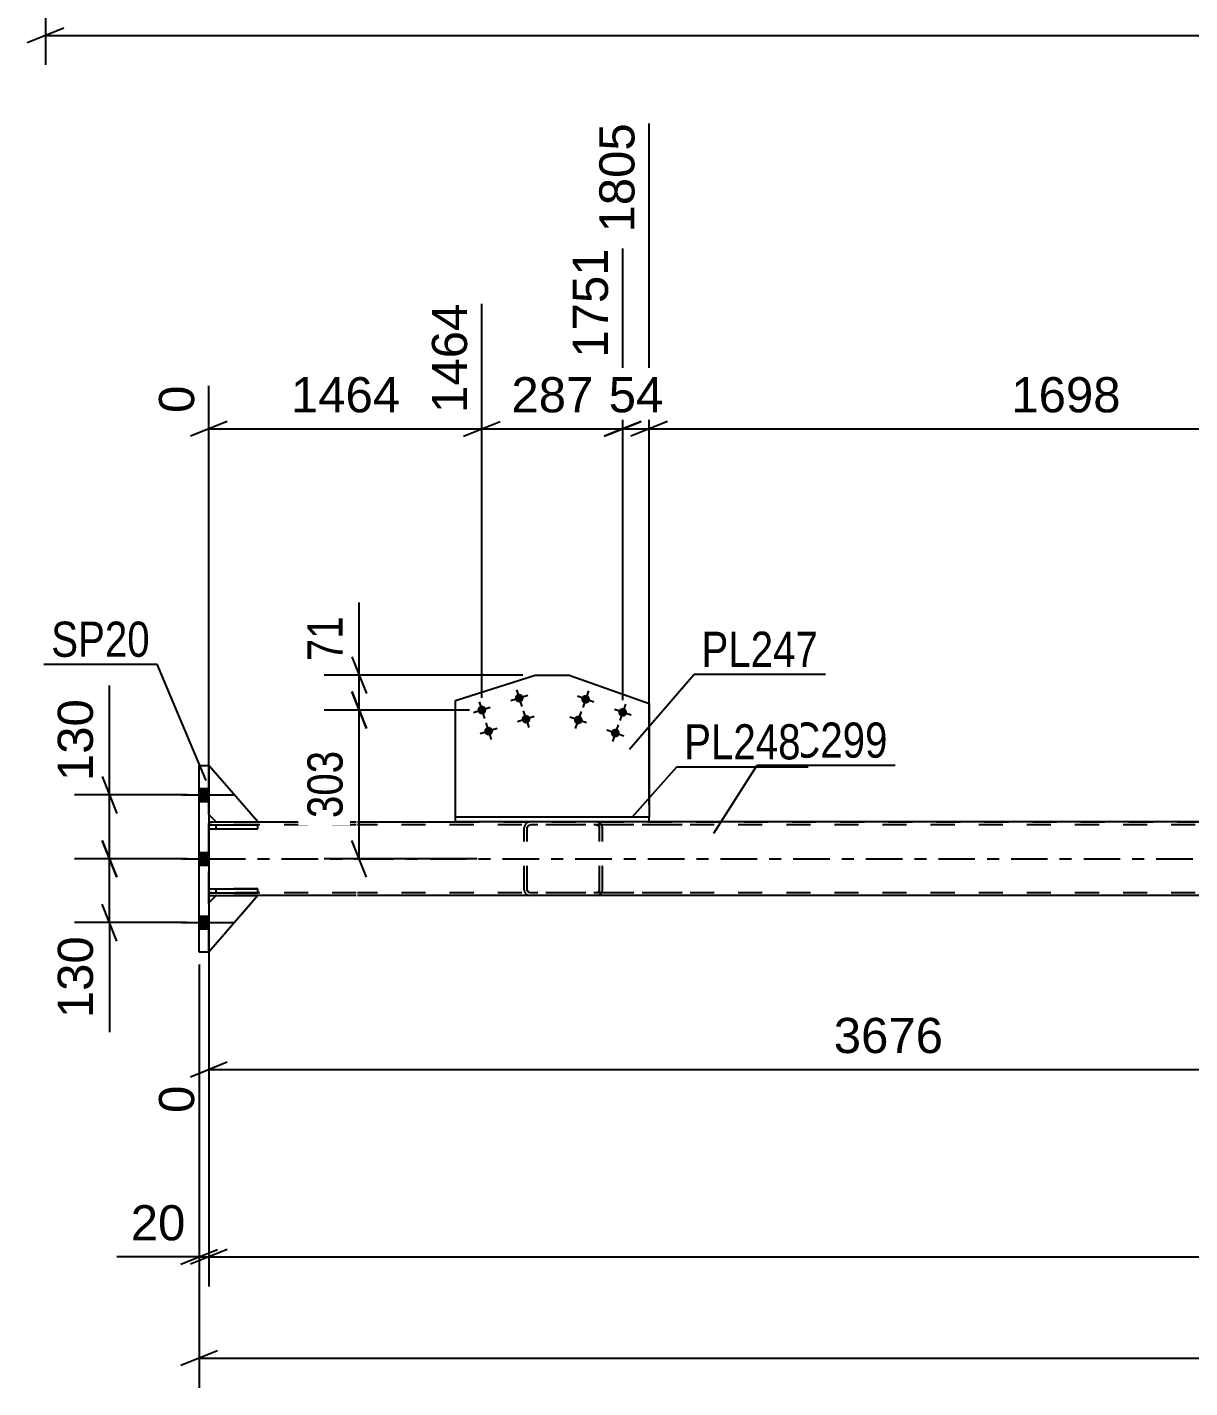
# Model space of a CAD drawing. Header units: millimetres. Extents: x -147 to 694, y -404 to 190.
# Drawn here: x -47.6 to 47.1, y -267.6 to -156.7 of the extents above; entities that cross this region are included whole.
import ezdxf

# ---------------------------------------------------------------- set-up
doc = ezdxf.new("R2010")
doc.units = ezdxf.units.MM
doc.linetypes.add('DXK_LINE_DOT2', pattern=[3.9198, 1.9599, -1.9599])
doc.linetypes.add('DXK_LINE_DOT3', pattern=[5.9187, 2.979, -0.9799, 0.9799, -0.9799])
doc.styles.add('Arial', font='ARIAL.TTF', dxfattribs={"height": 0.2})
doc.styles.add('Arial Narrow', font='ARIALN.TTF', dxfattribs={"height": 0.2})

# ---------------------------------------------------------------- blocks, each defined once
blk = doc.blocks.new('Bolt-318897192-5237 - 5161')
at = {"linetype": 'Continuous'}
for points in [[(-1.79, -211.57, -1), (-2.47, -211.33, -1)], [(-2.39, -213.26, -1), (-3.07, -213.02, -1)], [(1.23, -212.64, -1), (0.55, -212.4, -1)], [(0.63, -214.33, -1), (-0.05, -214.09, -1)]]:
    blk.add_hatch(color=1, dxfattribs=at).paths.add_polyline_path(points)
at = {"color": 1, "linetype": 'Continuous'}
for p, q in [((-1.45, -211.69), (-2.8, -211.21)), ((-1.89, -210.77), (-2.37, -212.12)), ((-2.49, -212.46), (-2.97, -213.82)), ((1.57, -212.76), (0.21, -212.28)), ((1.13, -211.84), (0.65, -213.19)), ((-2.05, -213.38), (-3.41, -212.9)), ((0.53, -213.53), (0.05, -214.89)), ((0.97, -214.45), (-0.39, -213.97))]:
    blk.add_line(p, q, dxfattribs=at)
blk = doc.blocks.new('Part-318897192-5302 - 5161')
at = {"color": 2, "linetype": 'Continuous'}
for p, q in [((-32.83, -227.21), (-32.83, -226.89)), ((-32.83, -226.89), (-28.83, -226.89)), ((-32.83, -227.21), (-28.83, -227.21)), ((-28.83, -227.21), (-28.83, -226.89))]:
    blk.add_line(p, q, dxfattribs=at)
at = {"color": 7, "linetype": 'DXK_LINE_DOT2'}
for p, q in [((-32.83, -226.89), (-32.83, -227.21)), ((-32.23, -227.21), (-32.23, -226.89))]:
    blk.add_line(p, q, dxfattribs=at)
blk = doc.blocks.new('Part-318897192-5225 - 5161')
at = {"color": 2, "linetype": 'Continuous'}
for p, q in [((-32.83, -221.45), (-32.23, -221.45)), ((-28.83, -221.45), (-20.83, -221.45)), ((-20.73, -221.45), (-12.73, -221.45)), ((68.79, -221.45), (3.05, -221.45)), ((-32.83, -227.45), (-32.23, -227.45)), ((-20.83, -227.45), (-28.83, -227.45)), ((77.11, -227.45), (-20.73, -227.45))]:
    blk.add_line(p, q, dxfattribs=at)
at = {"color": 7, "linetype": 'DXK_LINE_DOT2'}
for p, q in [((-32.83, -227.45), (-32.83, -221.45)), ((-20.83, -221.69), (-32.83, -221.69)), ((-32.23, -221.45), (-28.83, -221.45)), ((557.12, -221.69), (-20.73, -221.69)), ((-12.73, -221.45), (557.12, -221.45)), ((-12.73, -221.45), (3.05, -221.45)), ((-20.83, -227.21), (-32.83, -227.21)), ((557.12, -227.21), (-20.73, -227.21)), ((-28.83, -227.45), (-32.23, -227.45))]:
    blk.add_line(p, q, dxfattribs=at)
at = {"color": 7, "linetype": 'DXK_LINE_DOT3'}
for p, q in [((-32.83, -224.45), (-20.83, -224.45)), ((-20.73, -224.45), (557.12, -224.45))]:
    blk.add_line(p, q, dxfattribs=at)
blk = doc.blocks.new('Part-318897192-5226 - 5161')
at = {"color": 7, "linetype": 'DXK_LINE_DOT2'}
for p, q in [((-6.63, -221.45), (-6.83, -221.48)), ((-6.81, -221.76), (-6.73, -221.71)), ((-6.73, -221.71), (-6.63, -221.69)), ((5.73, -221.45), (-6.63, -221.45)), ((5.73, -221.69), (-6.63, -221.69)), ((-1.07, -221.48), (-1.27, -221.45)), ((-1.27, -221.69), (-1.17, -221.71)), ((-1.17, -221.71), (-1.09, -221.76)), ((-7.1, -221.74), (-7.14, -221.93)), ((-7.14, -226.97), (-7.14, -221.93)), ((-6.89, -221.93), (-6.87, -221.84)), ((-6.89, -226.97), (-6.89, -221.93)), ((-6.87, -221.84), (-6.81, -221.76)), ((-1.09, -221.76), (-1.03, -221.84)), ((-1.03, -221.84), (-1.01, -221.93)), ((-1.01, -226.97), (-1.01, -221.93)), ((-0.76, -221.93), (-0.79, -221.74)), ((-0.76, -226.97), (-0.76, -221.93)), ((-7.14, -226.97), (-7.1, -227.15)), ((-6.87, -227.06), (-6.89, -226.97)), ((-6.81, -227.14), (-6.87, -227.06)), ((-6.73, -227.19), (-6.81, -227.14)), ((-6.63, -227.21), (-6.73, -227.19)), ((5.73, -227.21), (-6.63, -227.21)), ((-1.17, -227.19), (-1.27, -227.21)), ((-1.09, -227.14), (-1.17, -227.19)), ((-1.03, -227.06), (-1.09, -227.14)), ((-1.01, -226.97), (-1.03, -227.06)), ((-0.79, -227.15), (-0.76, -226.97)), ((-6.83, -227.41), (-6.63, -227.45)), ((5.73, -227.45), (-6.63, -227.45)), ((-1.27, -227.45), (-1.07, -227.41))]:
    blk.add_line(p, q, dxfattribs=at)
for centre, start, end in [((-6.65, -221.95), 110.7583, 155.68), ((-1.25, -221.95), 24.32, 69.2417), ((-6.65, -226.95), 204.32, 249.2417), ((-1.25, -226.95), 290.7583, 335.68)]:
    blk.add_arc(centre, 0.496, start, end, dxfattribs=at)
blk = doc.blocks.new('Part-318897192-5299 - 5161')
at = {"color": 2, "linetype": 'Continuous'}
for p, q in [((-28.83, -221.45), (-32.83, -216.85)), ((-32.83, -220.85), (-32.23, -221.45)), ((-32.23, -221.45), (-28.83, -221.45))]:
    blk.add_line(p, q, dxfattribs=at)
at = {"color": 7, "linetype": 'DXK_LINE_DOT2'}
blk.add_line((-32.83, -220.85), (-32.83, -216.85), dxfattribs=at)
blk = doc.blocks.new('Part-318897192-5235 - 5161')
at = {"color": 2, "linetype": 'Continuous'}
for p, q in [((3.05, -221.05), (-12.73, -221.05)), ((-12.73, -221.45), (-12.73, -221.05)), ((3.05, -221.45), (-12.73, -221.45)), ((3.05, -221.45), (3.05, -221.05))]:
    blk.add_line(p, q, dxfattribs=at)
blk = doc.blocks.new('Part-318897192-5300 - 5161')
at = {"color": 7, "linetype": 'DXK_LINE_DOT2'}
for p, q in [((-28.83, -226.89), (-32.83, -226.89)), ((-32.83, -226.89), (-32.83, -227.21)), ((-32.83, -227.21), (-32.83, -226.89)), ((-32.83, -227.21), (-28.83, -227.21)), ((-32.23, -227.21), (-32.23, -226.89)), ((-28.83, -227.21), (-28.83, -226.89))]:
    blk.add_line(p, q, dxfattribs=at)
blk = doc.blocks.new('Bolt-318897192-5236 - 5161')
at = {"linetype": 'Continuous'}
for points in [[(-7.2, -211.25, -1), (-7.88, -211.47, -1)], [(-10.24, -212.22, -1), (-10.93, -212.44, -1)], [(-6.65, -212.97, -1), (-7.33, -213.18, -1)], [(-9.7, -213.94, -1), (-10.38, -214.16, -1)]]:
    blk.add_hatch(color=1, dxfattribs=at).paths.add_polyline_path(points)
at = {"color": 1, "linetype": 'Continuous'}
for p, q in [((-10.81, -211.65), (-10.37, -213.02)), ((-6.85, -211.14), (-8.22, -211.58)), ((-7.76, -210.67), (-7.32, -212.05)), ((-9.9, -212.11), (-11.27, -212.55)), ((-6.31, -212.86), (-7.68, -213.29)), ((-7.21, -212.39), (-6.77, -213.76)), ((-9.35, -213.83), (-10.73, -214.27)), ((-10.26, -213.36), (-9.82, -214.73))]:
    blk.add_line(p, q, dxfattribs=at)
blk = doc.blocks.new('Bolt-318897192-5246 - 5161')
at = {"linetype": 'Continuous'}
for points in [[(-32.83, -219.77), (-32.83, -218.73), (-33.63, -218.73), (-33.63, -219.77)], [(-32.83, -219.77), (-32.83, -218.73), (-33.63, -218.73), (-33.63, -219.77)], [(-32.83, -219.77), (-32.83, -218.73), (-33.63, -218.73), (-33.63, -219.77)], [(-32.83, -224.97), (-32.83, -223.93), (-33.63, -223.93), (-33.63, -224.97)], [(-32.83, -224.97), (-32.83, -223.93), (-33.63, -223.93), (-33.63, -224.97)], [(-32.83, -230.17), (-32.83, -229.13), (-33.63, -229.13), (-33.63, -230.17)], [(-32.83, -230.17), (-32.83, -229.13), (-33.63, -229.13), (-33.63, -230.17)], [(-32.83, -230.17), (-32.83, -229.13), (-33.63, -229.13), (-33.63, -230.17)]]:
    blk.add_hatch(color=1, dxfattribs=at).paths.add_polyline_path(points)
at = {"color": 1, "linetype": 'Continuous'}
for p, q in [((-35.03, -219.25), (-30.83, -219.25)), ((-35.03, -219.25), (-30.83, -219.25)), ((-35.03, -219.25), (-30.83, -219.25)), ((-33.63, -218.73), (-32.83, -218.73)), ((-33.63, -218.73), (-32.83, -218.73)), ((-33.63, -218.73), (-32.83, -218.73)), ((-33.63, -219.77), (-32.83, -219.77)), ((-33.63, -219.77), (-32.83, -219.77)), ((-33.63, -219.77), (-32.83, -219.77)), ((-33.63, -223.93), (-32.83, -223.93)), ((-33.63, -223.93), (-32.83, -223.93)), ((-35.03, -224.45), (-30.83, -224.45)), ((-35.03, -224.45), (-30.83, -224.45)), ((-33.63, -224.97), (-32.83, -224.97)), ((-33.63, -224.97), (-32.83, -224.97)), ((-33.63, -229.13), (-32.83, -229.13)), ((-33.63, -229.13), (-32.83, -229.13)), ((-33.63, -229.13), (-32.83, -229.13)), ((-35.03, -229.65), (-30.83, -229.65)), ((-35.03, -229.65), (-30.83, -229.65)), ((-35.03, -229.65), (-30.83, -229.65)), ((-33.63, -230.17), (-32.83, -230.17)), ((-33.63, -230.17), (-32.83, -230.17)), ((-33.63, -230.17), (-32.83, -230.17))]:
    blk.add_line(p, q, dxfattribs=at)
blk = doc.blocks.new('Part-318897192-5273 - 5161')
at = {"color": 2, "linetype": 'Continuous'}
for p, q in [((-12.73, -211.55), (-6.25, -209.48)), ((-6.25, -209.48), (-3.48, -209.48)), ((-3.48, -209.48), (3.05, -211.8)), ((-12.73, -221.05), (-12.73, -211.55)), ((3.05, -211.8), (3.05, -221.05))]:
    blk.add_line(p, q, dxfattribs=at)
at = {"color": 7, "linetype": 'DXK_LINE_DOT2'}
blk.add_line((3.05, -221.05), (-12.73, -221.05), dxfattribs=at)
blk = doc.blocks.new('Part-318897192-5339 - 5161')
at = {"color": 2, "linetype": 'Continuous'}
for p, q in [((-33.63, -216.85), (-32.83, -216.85)), ((-33.63, -232.05), (-33.63, -216.85)), ((-32.83, -216.85), (-32.83, -232.05)), ((-32.83, -232.05), (-33.63, -232.05))]:
    blk.add_line(p, q, dxfattribs=at)
at = {"color": 7, "linetype": 'DXK_LINE_DOT2'}
for p, q in [((-33.63, -232.05), (-33.63, -216.85)), ((-32.83, -232.05), (-32.83, -216.85))]:
    blk.add_line(p, q, dxfattribs=at)
blk = doc.blocks.new('Part-318897192-5348 - 5161')
at = {"color": 2, "linetype": 'Continuous'}
for p, q in [((-32.83, -222.01), (-32.83, -221.69)), ((-32.83, -221.69), (-28.83, -221.69)), ((-28.83, -222.01), (-28.83, -221.69)), ((-32.83, -222.01), (-28.83, -222.01))]:
    blk.add_line(p, q, dxfattribs=at)
at = {"color": 7, "linetype": 'DXK_LINE_DOT2'}
for p, q in [((-32.83, -221.69), (-32.83, -222.01)), ((-32.23, -222.01), (-32.23, -221.69))]:
    blk.add_line(p, q, dxfattribs=at)
blk = doc.blocks.new('Part-318897192-5379 - 5161')
at = {"color": 7, "linetype": 'DXK_LINE_DOT2'}
for p, q in [((-28.83, -221.69), (-32.83, -221.69)), ((-32.83, -221.69), (-32.83, -222.01)), ((-32.83, -222.01), (-32.83, -221.69)), ((-32.23, -222.01), (-32.23, -221.69)), ((-28.83, -222.01), (-28.83, -221.69)), ((-32.83, -222.01), (-28.83, -222.01))]:
    blk.add_line(p, q, dxfattribs=at)
blk = doc.blocks.new('Part-318897192-5413 - 5161')
at = {"color": 7, "linetype": 'DXK_LINE_DOT2'}
for p, q in [((-32.83, -228.05), (-32.23, -227.45)), ((-28.83, -227.45), (-32.83, -232.05)), ((-32.83, -232.05), (-32.83, -228.05)), ((-32.23, -227.45), (-28.83, -227.45))]:
    blk.add_line(p, q, dxfattribs=at)
blk = doc.blocks.new('Part-318897192-5415 - 5161')
at = {"color": 7, "linetype": 'DXK_LINE_DOT2'}
for p, q in [((-28.83, -221.45), (-32.83, -216.85)), ((-32.83, -216.85), (-32.83, -220.85)), ((-32.83, -220.85), (-32.23, -221.45)), ((-32.23, -221.45), (-28.83, -221.45))]:
    blk.add_line(p, q, dxfattribs=at)
blk = doc.blocks.new('Part-318897192-5416 - 5161')
at = {"color": 2, "linetype": 'Continuous'}
for p, q in [((-32.83, -228.05), (-32.23, -227.45)), ((-28.83, -227.45), (-32.83, -232.05)), ((-32.23, -227.45), (-28.83, -227.45))]:
    blk.add_line(p, q, dxfattribs=at)
at = {"color": 7, "linetype": 'DXK_LINE_DOT2'}
blk.add_line((-32.83, -228.05), (-32.83, -232.05), dxfattribs=at)
blk = doc.blocks.new('StraightDimension-318897192-4993 - 3274')
at = {"color": 7, "linetype": 'Continuous'}
for p, q in [((-46.14, -133.6), (-46.14, -159.76)), ((-44.64, -156.76), (-47.64, -157.96)), ((-46.14, -157.36), (588.12, -157.36))]:
    blk.add_line(p, q, dxfattribs=at)
blk = doc.blocks.new('StraightDimension-318897192-19230 - 5161')
at = {"color": 7, "linetype": 'Continuous'}
for p, q in [((-20.59, -209.48), (-20.59, -203.57)), ((-20.59, -209.48), (-20.59, -203.57)), ((-21.19, -207.98), (-19.99, -210.98)), ((-7.25, -209.48), (-23.44, -209.48)), ((-20.59, -212.33), (-20.59, -209.48)), ((-19.99, -213.83), (-21.19, -210.83)), ((-11.59, -212.33), (-23.44, -212.33))]:
    blk.add_line(p, q, dxfattribs=at)
at = {"color": 0}
blk.add_wipeout([(-21.34, -204.1), (-25.54, -204.1), (-25.54, -208.95), (-21.34, -208.95)], dxfattribs=at)
at = {"color": 3, "style": 'Arial Narrow'}
blk.add_text('71', height=2.863, rotation=90.0002, dxfattribs=at).set_placement((-21.94, -208.35))
blk = doc.blocks.new('StraightDimension-318897192-6160 - 5161')
at = {"color": 7, "linetype": 'Continuous'}
for p, q in [((-33.63, -233.05), (-33.63, -259.29)), ((-32.83, -233.05), (-32.83, -259.29)), ((-33.63, -256.89), (-40.32, -256.89)), ((-33.63, -256.89), (-40.32, -256.89)), ((-35.13, -257.49), (-32.13, -256.29)), ((-31.33, -256.29), (-34.33, -257.49)), ((-33.63, -256.89), (-32.83, -256.89))]:
    blk.add_line(p, q, dxfattribs=at)
at = {"color": 0}
blk.add_wipeout([(-34.15, -256.14), (-34.15, -251.94), (-39.8, -251.94), (-39.8, -256.14)], dxfattribs=at)
at = {"color": 3, "style": 'Arial'}
blk.add_text('20', height=2.865, dxfattribs=at).set_placement((-39.2, -255.54))
blk = doc.blocks.new('StraightDimension-318897192-11988 - 5161')
at = {"color": 7, "linetype": 'Continuous'}
for p, q in [((0.89, -211.52), (0.89, -174.73)), ((-10.59, -211.33), (-10.59, -179.23)), ((-12.09, -190.02), (-9.09, -188.82)), ((-10.59, -189.42), (0.89, -189.42)), ((2.39, -188.82), (-0.61, -190.02))]:
    blk.add_line(p, q, dxfattribs=at)
at = {"color": 0}
blk.add_wipeout([(-0.91, -188.67), (-0.91, -184.47), (-8.78, -184.47), (-8.78, -188.67)], dxfattribs=at)
at = {"color": 3, "style": 'Arial'}
blk.add_text('287', height=2.865, dxfattribs=at).set_placement((-8.18, -188.07))
at = {"color": 0, "linetype": 'Continuous'}
blk.add_wipeout([(0.29, -174.13), (-3.91, -174.13), (-3.91, -184.22), (0.29, -184.22)], dxfattribs=at)
at = {"color": 3, "linetype": 'Continuous', "style": 'Arial'}
blk.add_text('1751', height=2.865, rotation=90.0002, dxfattribs=at).set_placement((-0.31, -183.62))
blk = doc.blocks.new('StraightDimension-318897192-5800 - 5161')
at = {"color": 7, "linetype": 'Continuous'}
for p, q in [((-32.83, -228.45), (-32.83, -245.16)), ((77.91, -228.85), (77.91, -251.83)), ((-31.33, -241.03), (-34.33, -242.23)), ((-32.83, -241.63), (77.91, -241.63)), ((76.41, -242.23), (79.41, -241.03))]:
    blk.add_line(p, q, dxfattribs=at)
at = {"color": 0}
blk.add_wipeout([(27.59, -240.88), (27.59, -236.68), (17.49, -236.68), (17.49, -240.88)], dxfattribs=at)
at = {"color": 3, "style": 'Arial'}
blk.add_text('3676', height=2.865, dxfattribs=at).set_placement((18.09, -240.28))
at = {"color": 0, "linetype": 'Continuous'}
for points in [[(-33.43, -242.33), (-37.63, -242.33), (-37.63, -245.76), (-33.43, -245.76)], [(77.31, -242.33), (73.11, -242.33), (73.11, -252.43), (77.31, -252.43)]]:
    blk.add_wipeout(points, dxfattribs=at)
at = {"color": 3, "linetype": 'Continuous', "style": 'Arial'}
for s, height, p in [('0', 2.87, (-34.03, -245.16)), ('3676', 2.865, (76.71, -251.83))]:
    blk.add_text(s, height=height, rotation=90.0002, dxfattribs=at).set_placement(p)
blk = doc.blocks.new('StraightDimension-318897192-5783 - 5161')
at = {"color": 7, "linetype": 'Continuous'}
for p, q in [((-40.93, -219.25), (-40.93, -210.33)), ((-40.93, -219.25), (-40.93, -210.33)), ((-41.53, -217.75), (-40.33, -220.75)), ((-34.63, -219.25), (-43.78, -219.25)), ((-40.93, -224.45), (-40.93, -219.25)), ((-40.33, -225.95), (-41.53, -222.95)), ((-34.63, -224.45), (-43.78, -224.45))]:
    blk.add_line(p, q, dxfattribs=at)
at = {"color": 0}
blk.add_wipeout([(-41.68, -210.85), (-45.88, -210.85), (-45.88, -218.72), (-41.68, -218.72)], dxfattribs=at)
at = {"color": 3, "style": 'Arial'}
blk.add_text('130', height=2.865, rotation=90.0002, dxfattribs=at).set_placement((-42.28, -218.12))
blk = doc.blocks.new('StraightDimension-318897192-5791 - 5161')
at = {"color": 7, "linetype": 'Continuous'}
for p, q in [((-41.53, -222.95), (-40.33, -225.95)), ((-34.63, -224.45), (-43.78, -224.45)), ((-40.93, -229.65), (-40.93, -224.45)), ((-40.33, -231.15), (-41.53, -228.15)), ((-34.63, -229.65), (-43.78, -229.65)), ((-40.93, -229.65), (-40.93, -238.57)), ((-40.93, -229.65), (-40.93, -238.57))]:
    blk.add_line(p, q, dxfattribs=at)
at = {"color": 0}
blk.add_wipeout([(-41.68, -230.17), (-45.88, -230.17), (-45.88, -238.04), (-41.68, -238.04)], dxfattribs=at)
at = {"color": 3, "style": 'Arial'}
blk.add_text('130', height=2.865, rotation=90.0002, dxfattribs=at).set_placement((-42.28, -237.44))
blk = doc.blocks.new('StraightDimension-318897192-5843 - 5161')
at = {"color": 7, "linetype": 'Continuous'}
for p, q in [((-33.63, -233.05), (-33.63, -267.55)), ((-32.13, -264.55), (-35.13, -265.75)), ((-33.63, -265.15), (557.92, -265.15))]:
    blk.add_line(p, q, dxfattribs=at)
blk = doc.blocks.new('StraightDimension-318897192-6138 - 5161')
at = {"color": 7, "linetype": 'Continuous'}
for p, q in [((-32.83, -233.05), (-32.83, -259.29)), ((-31.33, -256.29), (-34.33, -257.49)), ((-32.83, -256.89), (557.12, -256.89))]:
    blk.add_line(p, q, dxfattribs=at)
blk = doc.blocks.new('StraightDimension-318897192-11986 - 5161')
at = {"color": 7, "linetype": 'Continuous'}
for p, q in [((3.05, -220.05), (3.05, -164.53)), ((70.96, -202.47), (70.96, -179.23)), ((4.55, -188.82), (1.55, -190.02)), ((3.05, -189.42), (70.96, -189.42)), ((69.46, -190.02), (72.46, -188.82))]:
    blk.add_line(p, q, dxfattribs=at)
at = {"color": 0}
blk.add_wipeout([(42.05, -188.67), (42.05, -184.47), (31.96, -184.47), (31.96, -188.67)], dxfattribs=at)
at = {"color": 3, "style": 'Arial'}
blk.add_text('1698', height=2.865, dxfattribs=at).set_placement((32.56, -188.07))
at = {"color": 0, "linetype": 'Continuous'}
blk.add_wipeout([(70.36, -178.63), (66.16, -178.63), (66.16, -188.72), (70.36, -188.72)], dxfattribs=at)
at = {"color": 3, "linetype": 'Continuous', "style": 'Arial'}
blk.add_text('3502', height=2.865, rotation=90.0002, dxfattribs=at).set_placement((69.76, -188.12))
blk = doc.blocks.new('StraightDimension-318897192-11987 - 5161')
at = {"color": 7, "linetype": 'Continuous'}
for p, q in [((3.05, -220.05), (3.05, -164.53)), ((0.89, -211.52), (0.89, -174.73)), ((-0.61, -190.02), (2.39, -188.82)), ((0.89, -189.42), (3.05, -189.42)), ((4.55, -188.82), (1.55, -190.02))]:
    blk.add_line(p, q, dxfattribs=at)
at = {"color": 0, "linetype": 'Continuous'}
blk.add_wipeout([(2.45, -163.93), (-1.75, -163.93), (-1.75, -174.02), (2.45, -174.02)], dxfattribs=at)
at = {"color": 3, "linetype": 'Continuous', "style": 'Arial'}
blk.add_text('1805', height=2.865, rotation=90.0002, dxfattribs=at).set_placement((1.85, -173.42))
at = {"color": 0}
blk.add_wipeout([(4.8, -188.67), (4.8, -184.47), (-0.85, -184.47), (-0.85, -188.67)], dxfattribs=at)
at = {"color": 3, "style": 'Arial'}
blk.add_text('54', height=2.865, dxfattribs=at).set_placement((-0.25, -188.07))
blk = doc.blocks.new('StraightDimension-318897192-11989 - 5161')
at = {"color": 7, "linetype": 'Continuous'}
for p, q in [((-10.59, -211.33), (-10.59, -179.23)), ((-32.83, -220.45), (-32.83, -185.9)), ((-31.33, -188.82), (-34.33, -190.02)), ((-32.83, -189.42), (-10.59, -189.42)), ((-12.09, -190.02), (-9.09, -188.82))]:
    blk.add_line(p, q, dxfattribs=at)
at = {"color": 0}
blk.add_wipeout([(-16.66, -188.67), (-16.66, -184.47), (-26.75, -184.47), (-26.75, -188.67)], dxfattribs=at)
at = {"color": 3, "style": 'Arial'}
blk.add_text('1464', height=2.865, dxfattribs=at).set_placement((-26.15, -188.07))
at = {"color": 0, "linetype": 'Continuous'}
for points in [[(-11.19, -178.63), (-15.39, -178.63), (-15.39, -188.72), (-11.19, -188.72)], [(-33.43, -185.3), (-37.63, -185.3), (-37.63, -188.72), (-33.43, -188.72)]]:
    blk.add_wipeout(points, dxfattribs=at)
at = {"color": 3, "linetype": 'Continuous', "style": 'Arial'}
for s, height, p in [('1464', 2.865, (-11.79, -188.12)), ('0', 2.87, (-34.03, -188.12))]:
    blk.add_text(s, height=height, rotation=90.0002, dxfattribs=at).set_placement(p)
blk = doc.blocks.new('StraightDimension-318897192-19231 - 5161')
at = {"color": 7, "linetype": 'Continuous'}
for p, q in [((-21.19, -210.83), (-19.99, -213.83)), ((-11.59, -212.33), (-23.44, -212.33)), ((-20.59, -224.45), (-20.59, -212.33)), ((-19.99, -225.95), (-21.19, -222.95)), ((-10.97, -224.45), (-23.44, -224.45))]:
    blk.add_line(p, q, dxfattribs=at)
at = {"color": 0}
blk.add_wipeout([(-21.34, -215.05), (-25.54, -215.05), (-25.54, -221.73), (-21.34, -221.73)], dxfattribs=at)
at = {"color": 3, "style": 'Arial Narrow'}
blk.add_text('303', height=2.863, rotation=90.0002, dxfattribs=at).set_placement((-21.94, -221.13))
blk = doc.blocks.new('Mark-318897192-5269 - 5161')
at = {"color": 30, "linetype": 'Continuous'}
for p, q in [((1.45, -215.53), (6.71, -209.41)), ((6.71, -209.41), (17.41, -209.41))]:
    blk.add_line(p, q, dxfattribs=at)
at = {"color": 0}
blk.add_wipeout([(16.81, -208.81), (16.81, -205.81), (7.31, -205.81), (7.31, -208.81)], dxfattribs=at)
blk.add_wipeout([(16.81, -208.81), (16.81, -205.81), (7.31, -205.81), (7.31, -208.81)], dxfattribs=at)
at = {"color": 3, "style": 'Arial Narrow'}
blk.add_text('PL247', height=2.863, dxfattribs=at).set_placement((7.31, -208.81))
blk = doc.blocks.new('Mark-318897192-5221 - 5161')
at = {"color": 30, "linetype": 'Continuous'}
for p, q in [((8.31, -222.37), (11.84, -216.81)), ((11.84, -216.81), (23.09, -216.81))]:
    blk.add_line(p, q, dxfattribs=at)
at = {"color": 0}
blk.add_wipeout([(22.49, -216.21), (22.49, -213.21), (12.44, -213.21), (12.44, -216.21)], dxfattribs=at)
blk.add_wipeout([(22.49, -216.21), (22.49, -213.21), (12.44, -213.21), (12.44, -216.21)], dxfattribs=at)
at = {"color": 3, "style": 'Arial Narrow'}
blk.add_text('BC299', height=2.863, dxfattribs=at).set_placement((12.44, -216.21))
blk = doc.blocks.new('Mark-318897192-5231 - 5161')
at = {"color": 30, "linetype": 'Continuous'}
for p, q in [((1.66, -221.05), (5.3, -216.95)), ((5.3, -216.95), (16.01, -216.95))]:
    blk.add_line(p, q, dxfattribs=at)
at = {"color": 0}
blk.add_wipeout([(15.41, -216.35), (15.41, -213.35), (5.9, -213.35), (5.9, -216.35)], dxfattribs=at)
blk.add_wipeout([(15.41, -216.35), (15.41, -213.35), (5.9, -213.35), (5.9, -216.35)], dxfattribs=at)
at = {"color": 3, "style": 'Arial Narrow'}
blk.add_text('PL248', height=2.863, dxfattribs=at).set_placement((5.9, -216.35))
blk = doc.blocks.new('Mark-318897192-5335 - 5161')
at = {"color": 30, "linetype": 'Continuous'}
for p in [(-46.28, -208.59), (-33.06, -218.06)]:
    blk.add_line(p, (-37.04, -208.59), dxfattribs=at)
at = {"color": 0}
blk.add_wipeout([(-37.64, -207.99), (-37.64, -204.99), (-45.68, -204.99), (-45.68, -207.99)], dxfattribs=at)
blk.add_wipeout([(-37.64, -207.99), (-37.64, -204.99), (-45.68, -204.99), (-45.68, -207.99)], dxfattribs=at)
at = {"color": 3, "style": 'Arial Narrow'}
blk.add_text('SP20', height=2.863, dxfattribs=at).set_placement((-45.68, -207.99))

msp = doc.modelspace()

# ---------------------------------------------------------------- block references
for name in ['StraightDimension-318897192-4993 - 3274', 'Part-318897192-5273 - 5161', 'Bolt-318897192-5236 - 5161', 'Bolt-318897192-5237 - 5161', 'Part-318897192-5339 - 5161', 'Part-318897192-5299 - 5161', 'Part-318897192-5415 - 5161', 'Bolt-318897192-5246 - 5161', 'Part-318897192-5225 - 5161', 'Part-318897192-5348 - 5161', 'Part-318897192-5379 - 5161', 'Part-318897192-5235 - 5161', 'Part-318897192-5226 - 5161', 'Part-318897192-5302 - 5161', 'Part-318897192-5300 - 5161', 'Part-318897192-5413 - 5161', 'Part-318897192-5416 - 5161', 'StraightDimension-318897192-6160 - 5161']:
    msp.add_blockref(name, (0, 0))

# ---------------------------------------------------------------- next in the draw order: block references
for name in ['StraightDimension-318897192-19230 - 5161', 'StraightDimension-318897192-5783 - 5161', 'StraightDimension-318897192-5800 - 5161']:
    msp.add_blockref(name, (0, 0))

# ---------------------------------------------------------------- next in the draw order: block references
for name in ['StraightDimension-318897192-11988 - 5161', 'StraightDimension-318897192-5791 - 5161']:
    msp.add_blockref(name, (0, 0))

# ---------------------------------------------------------------- next in the draw order: block references
for name in ['StraightDimension-318897192-11986 - 5161', 'StraightDimension-318897192-11989 - 5161', 'StraightDimension-318897192-5843 - 5161']:
    msp.add_blockref(name, (0, 0))

# ---------------------------------------------------------------- next in the draw order: block references
for name in ['StraightDimension-318897192-11987 - 5161', 'Mark-318897192-5335 - 5161', 'StraightDimension-318897192-19231 - 5161', 'StraightDimension-318897192-6138 - 5161']:
    msp.add_blockref(name, (0, 0))

# ---------------------------------------------------------------- next in the draw order: block references
msp.add_blockref('Mark-318897192-5269 - 5161', (0, 0))

# ---------------------------------------------------------------- next in the draw order: block references
msp.add_blockref('Mark-318897192-5221 - 5161', (0, 0))

# ---------------------------------------------------------------- next in the draw order: block references
msp.add_blockref('Mark-318897192-5231 - 5161', (0, 0))

doc.saveas('drawing.dxf')
